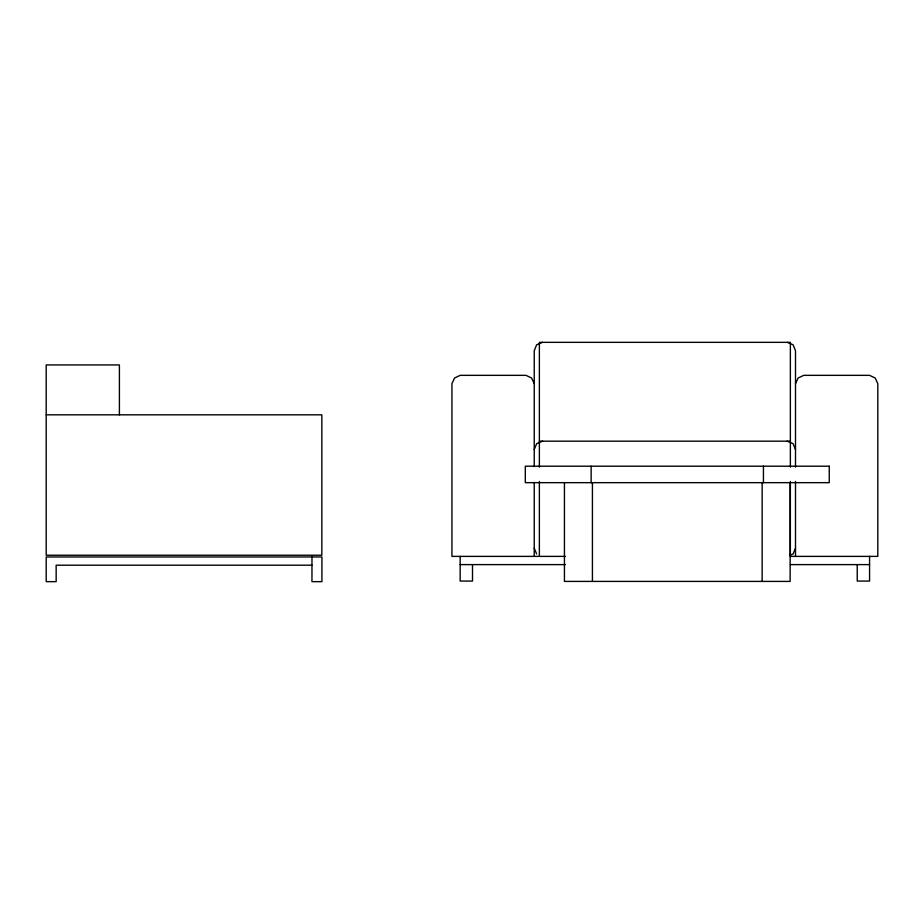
<?xml version="1.0" encoding="UTF-8"?>
<svg xmlns="http://www.w3.org/2000/svg" width="924" height="924" viewBox="0 0 924 924"><rect width="100%" height="100%" fill="white"/><g stroke="black" fill="none" stroke-linecap="round" stroke-linejoin="round"><path stroke-width="1.39" d="M534.234 449.526L536.682 443.624L542.584 441.175M795.506 548.151L793.092 553.973L789.604 555.416M795.506 383.576L798.163 377.997L803.741 375.34L869.576 375.34L875.144 377.997L877.8 383.576L877.8 556.387L790.366 556.387L790.366 481.496M542.457 342.342L536.636 344.802L534.234 350.739L534.234 466.678M46.2 414.83L321.841 414.83L321.841 555.232L46.2 555.232L46.2 364.934L119.404 364.934L119.404 414.83M539.373 441.175L790.366 441.175M565.523 556.387L451.94 556.387L451.94 383.576L454.596 377.997L460.164 375.34L525.999 375.34L531.566 377.997L534.234 383.576M460.164 564.61L565.338 564.61M790.366 564.61L869.576 564.61M311.966 565.199L56.156 565.199L56.156 581.658L46.2 581.658L46.2 556.964L321.922 556.964L321.922 581.658L311.966 581.658L311.966 556.964M787.156 441.175L793.058 443.624L795.506 449.526M787.283 342.342L793.092 344.802L795.506 350.739L795.506 467.094M534.234 548.151L536.636 553.973M869.576 556.387L869.576 581.069L857.229 581.069L857.229 564.61M795.506 481.496L795.506 556.387M790.366 467.094L790.366 342.342L539.373 342.342L539.373 467.094M790.136 482.663L790.136 581.415L564.437 581.415L564.437 482.663M763.432 466.204L763.432 482.663M762.15 482.663L762.15 581.415M592.423 482.663L592.423 581.415M591.141 466.204L591.141 482.663M539.373 481.496L539.373 556.387M534.234 482.409L534.234 556.387M472.511 564.61L472.511 581.069L460.164 581.069L460.164 556.387M829.267 466.204L525.306 466.204L525.306 482.663L829.267 482.663L829.267 466.204"/></g></svg>
